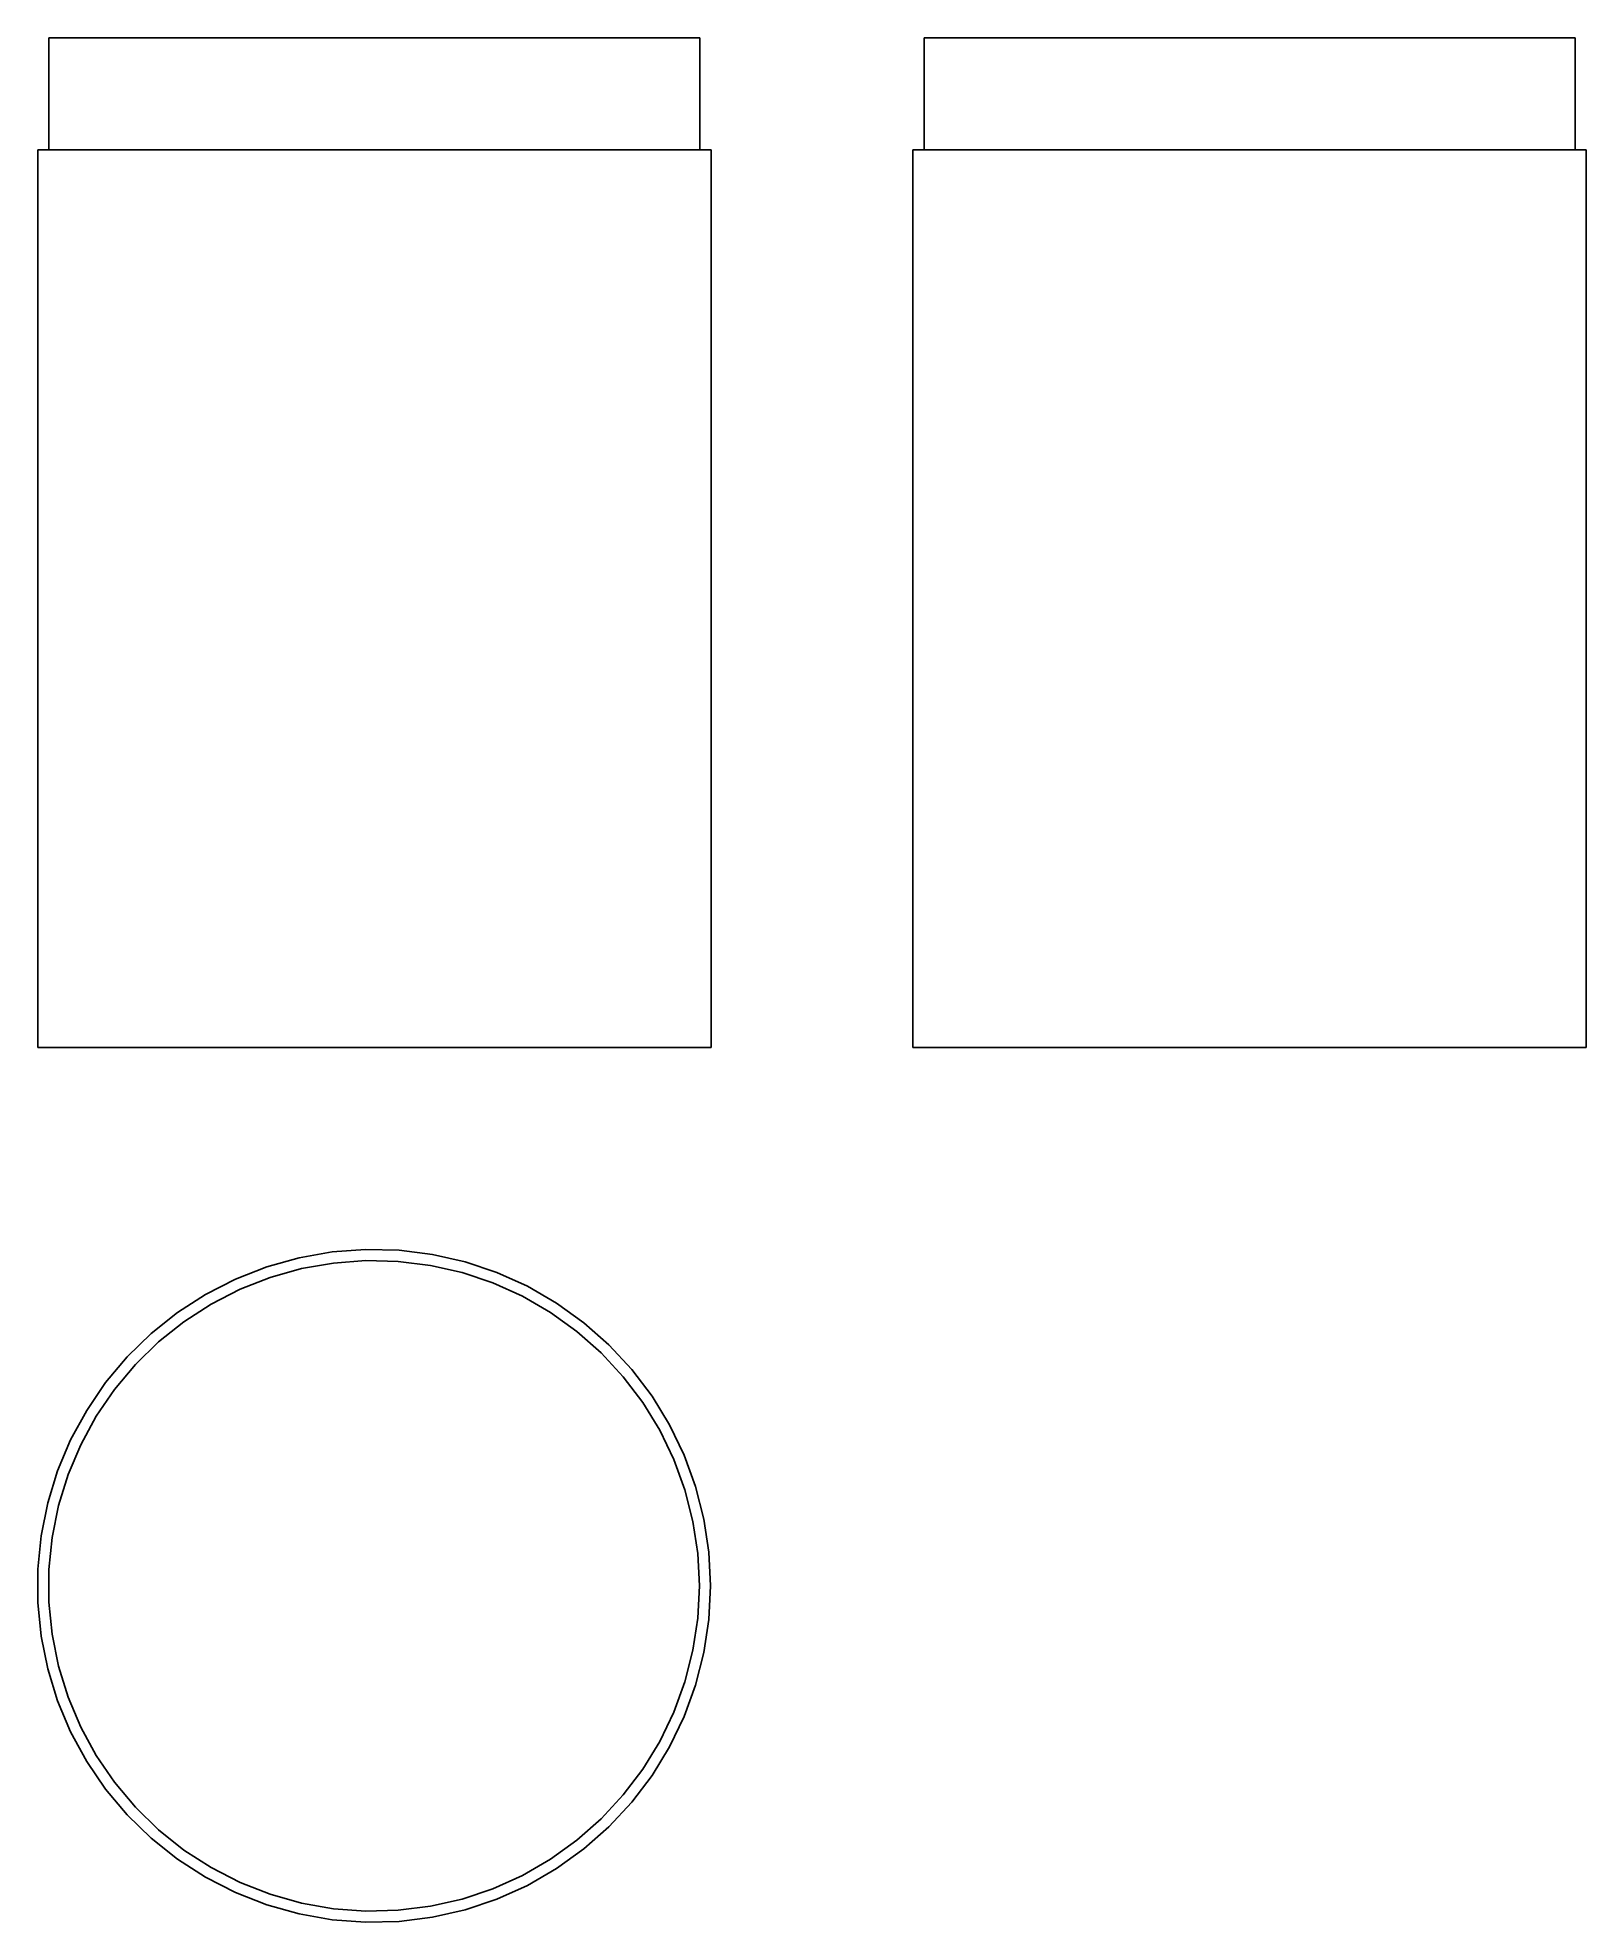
# Model space of a CAD drawing. Extents: x 0 to 1.15, y 0 to 1.4.
import ezdxf

# ---------------------------------------------------------------- set-up
doc = ezdxf.new("R2010")
doc.units = 0
doc.linetypes.add('HIDDEN', pattern=[0.037501, 0.025013, -0.012488])
for name, color, linetype in [('FRONT', 7, 'CONTINUOUS'), ('FRONT_HID', 7, 'HIDDEN'), ('LEFT', 7, 'CONTINUOUS'), ('LEFT_HID', 7, 'HIDDEN'), ('TOP', 7, 'CONTINUOUS')]:
    doc.layers.add(name, color=color, linetype=linetype)

msp = doc.modelspace()

# ---------------------------------------------------------------- linework, layer by layer
at = {"layer": 'FRONT'}
for p, q in [((0.491667, 1.399845), (0.008333, 1.399845)), ((0.008333, 1.399845), (0.008333, 1.316511)), ((0.491667, 1.316511), (0.491667, 1.399845)), ((0.5, 1.316511), (0, 1.316511)), ((0, 1.316511), (0, 0.649845)), ((0.5, 0.649845), (0.5, 1.316511)), ((0.5, 0.649845), (0, 0.649845))]:
    msp.add_line(p, q, dxfattribs=at)
at = {"layer": 'FRONT_HID', "linetype": 'HIDDEN'}
for p, q in [((0.491667, 1.316511), (0.008333, 1.316511)), ((0.008333, 1.316511), (0.491667, 1.316511)), ((0.031349, 0.649845), (0.016005, 0.649845)), ((0.016005, 0.649845), (0.031349, 0.649845)), ((0.046693, 0.649845), (0.031349, 0.649845)), ((0.031349, 0.649845), (0.046693, 0.649845)), ((0.062037, 0.649845), (0.046693, 0.649845)), ((0.046693, 0.649845), (0.062037, 0.649845)), ((0.077381, 0.649845), (0.062037, 0.649845)), ((0.062037, 0.649845), (0.077381, 0.649845)), ((0.092725, 0.649845), (0.077381, 0.649845)), ((0.077381, 0.649845), (0.092725, 0.649845)), ((0.108069, 0.649845), (0.092725, 0.649845)), ((0.092725, 0.649845), (0.108069, 0.649845)), ((0.123413, 0.649845), (0.108069, 0.649845)), ((0.108069, 0.649845), (0.123413, 0.649845)), ((0.138757, 0.649845), (0.123413, 0.649845)), ((0.123413, 0.649845), (0.138757, 0.649845)), ((0.154101, 0.649845), (0.138757, 0.649845)), ((0.138757, 0.649845), (0.154101, 0.649845)), ((0.169444, 0.649845), (0.154101, 0.649845)), ((0.154101, 0.649845), (0.169444, 0.649845)), ((0.184788, 0.649845), (0.169444, 0.649845)), ((0.169444, 0.649845), (0.184788, 0.649845)), ((0.200132, 0.649845), (0.184788, 0.649845)), ((0.184788, 0.649845), (0.200132, 0.649845)), ((0.215476, 0.649845), (0.200132, 0.649845)), ((0.200132, 0.649845), (0.215476, 0.649845)), ((0.23082, 0.649845), (0.215476, 0.649845)), ((0.215476, 0.649845), (0.23082, 0.649845)), ((0.246164, 0.649845), (0.23082, 0.649845)), ((0.23082, 0.649845), (0.246164, 0.649845)), ((0.261508, 0.649845), (0.246164, 0.649845)), ((0.246164, 0.649845), (0.261508, 0.649845)), ((0.276852, 0.649845), (0.261508, 0.649845)), ((0.261508, 0.649845), (0.276852, 0.649845)), ((0.292196, 0.649845), (0.276852, 0.649845)), ((0.276852, 0.649845), (0.292196, 0.649845)), ((0.30754, 0.649845), (0.292196, 0.649845)), ((0.292196, 0.649845), (0.30754, 0.649845)), ((0.322884, 0.649845), (0.30754, 0.649845)), ((0.30754, 0.649845), (0.322884, 0.649845)), ((0.338228, 0.649845), (0.322884, 0.649845)), ((0.322884, 0.649845), (0.338228, 0.649845)), ((0.353571, 0.649845), (0.338228, 0.649845)), ((0.338228, 0.649845), (0.353571, 0.649845)), ((0.368915, 0.649845), (0.353571, 0.649845)), ((0.353571, 0.649845), (0.368915, 0.649845)), ((0.384259, 0.649845), (0.368915, 0.649845)), ((0.368915, 0.649845), (0.384259, 0.649845)), ((0.399603, 0.649845), (0.384259, 0.649845)), ((0.384259, 0.649845), (0.399603, 0.649845)), ((0.414947, 0.649845), (0.399603, 0.649845)), ((0.399603, 0.649845), (0.414947, 0.649845)), ((0.430291, 0.649845), (0.414947, 0.649845)), ((0.414947, 0.649845), (0.430291, 0.649845)), ((0.445635, 0.649845), (0.430291, 0.649845)), ((0.430291, 0.649845), (0.445635, 0.649845)), ((0.460979, 0.649845), (0.445635, 0.649845)), ((0.445635, 0.649845), (0.460979, 0.649845)), ((0.476323, 0.649845), (0.460979, 0.649845)), ((0.460979, 0.649845), (0.476323, 0.649845)), ((0.491667, 0.649845), (0.476323, 0.649845)), ((0.476323, 0.649845), (0.491667, 0.649845))]:
    msp.add_line(p, q, dxfattribs=at)
at = {"layer": 'LEFT'}
for p, q in [((0.658333, 1.399845), (1.141667, 1.399845)), ((0.658333, 1.399845), (0.658333, 1.316511)), ((1.141667, 1.399845), (1.141667, 1.316511)), ((0.65, 1.316511), (1.15, 1.316511)), ((0.65, 1.316511), (0.65, 0.649845)), ((1.15, 1.316511), (1.15, 0.649845)), ((0.65, 0.649845), (1.15, 0.649845))]:
    msp.add_line(p, q, dxfattribs=at)
at = {"layer": 'LEFT_HID', "linetype": 'HIDDEN'}
for p, q in [((0.9, 1.399845), (0.658333, 1.399845)), ((1.141667, 1.399845), (0.9, 1.399845)), ((0.9, 1.316511), (0.65, 1.316511)), ((1.141667, 1.316511), (0.658333, 1.316511)), ((0.658333, 1.316511), (0.9, 1.316511)), ((1.15, 1.316511), (0.9, 1.316511)), ((0.9, 1.316511), (1.141667, 1.316511)), ((0.9, 0.649845), (0.65, 0.649845)), ((0.675612, 0.649845), (0.668132, 0.649845)), ((0.668132, 0.649845), (0.683091, 0.649845)), ((0.690571, 0.649845), (0.675612, 0.649845)), ((0.683091, 0.649845), (0.698051, 0.649845)), ((0.70553, 0.649845), (0.690571, 0.649845)), ((0.698051, 0.649845), (0.71301, 0.649845)), ((0.720489, 0.649845), (0.70553, 0.649845)), ((0.71301, 0.649845), (0.727969, 0.649845)), ((0.735449, 0.649845), (0.720489, 0.649845)), ((0.727969, 0.649845), (0.742928, 0.649845)), ((0.750408, 0.649845), (0.735449, 0.649845)), ((0.742928, 0.649845), (0.757887, 0.649845)), ((0.765367, 0.649845), (0.750408, 0.649845)), ((0.757887, 0.649845), (0.772847, 0.649845)), ((0.780326, 0.649845), (0.765367, 0.649845)), ((0.772847, 0.649845), (0.787806, 0.649845)), ((0.795286, 0.649845), (0.780326, 0.649845)), ((0.787806, 0.649845), (0.802765, 0.649845)), ((0.810245, 0.649845), (0.795286, 0.649845)), ((0.802765, 0.649845), (0.817724, 0.649845)), ((0.825204, 0.649845), (0.810245, 0.649845)), ((0.817724, 0.649845), (0.832684, 0.649845)), ((0.840163, 0.649845), (0.825204, 0.649845)), ((0.832684, 0.649845), (0.847643, 0.649845)), ((0.855122, 0.649845), (0.840163, 0.649845)), ((0.847643, 0.649845), (0.862602, 0.649845)), ((0.870082, 0.649845), (0.855122, 0.649845)), ((0.862602, 0.649845), (0.877561, 0.649845)), ((0.885041, 0.649845), (0.870082, 0.649845)), ((0.877561, 0.649845), (0.89252, 0.649845)), ((0.9, 0.649845), (0.885041, 0.649845)), ((0.89252, 0.649845), (0.90748, 0.649845)), ((1.15, 0.649845), (0.9, 0.649845)), ((0.914959, 0.649845), (0.9, 0.649845)), ((0.90748, 0.649845), (0.922439, 0.649845)), ((0.929918, 0.649845), (0.914959, 0.649845)), ((0.922439, 0.649845), (0.937398, 0.649845)), ((0.944878, 0.649845), (0.929918, 0.649845)), ((0.937398, 0.649845), (0.952357, 0.649845)), ((0.959837, 0.649845), (0.944878, 0.649845)), ((0.952357, 0.649845), (0.967316, 0.649845)), ((0.974796, 0.649845), (0.959837, 0.649845)), ((0.967316, 0.649845), (0.982276, 0.649845)), ((0.989755, 0.649845), (0.974796, 0.649845)), ((0.982276, 0.649845), (0.997235, 0.649845)), ((1.004714, 0.649845), (0.989755, 0.649845)), ((0.997235, 0.649845), (1.012194, 0.649845)), ((1.019674, 0.649845), (1.004714, 0.649845)), ((1.012194, 0.649845), (1.027153, 0.649845)), ((1.034633, 0.649845), (1.019674, 0.649845)), ((1.027153, 0.649845), (1.042113, 0.649845)), ((1.049592, 0.649845), (1.034633, 0.649845)), ((1.042113, 0.649845), (1.057072, 0.649845)), ((1.064551, 0.649845), (1.049592, 0.649845)), ((1.057072, 0.649845), (1.072031, 0.649845)), ((1.079511, 0.649845), (1.064551, 0.649845)), ((1.072031, 0.649845), (1.08699, 0.649845)), ((1.09447, 0.649845), (1.079511, 0.649845)), ((1.08699, 0.649845), (1.101949, 0.649845)), ((1.109429, 0.649845), (1.09447, 0.649845)), ((1.101949, 0.649845), (1.116909, 0.649845)), ((1.124388, 0.649845), (1.109429, 0.649845)), ((1.116909, 0.649845), (1.131868, 0.649845)), ((1.131868, 0.649845), (1.124388, 0.649845))]:
    msp.add_line(p, q, dxfattribs=at)
at = {"layer": 'TOP'}
for p, q in [((0.194059, 0.493654), (0.170068, 0.486904)), ((0.218603, 0.497982), (0.194059, 0.493654)), ((0.243457, 0.499845), (0.218603, 0.497982)), ((0.243664, 0.491514), (0.21964, 0.489713)), ((0.268372, 0.499223), (0.243457, 0.499845)), ((0.267749, 0.490913), (0.243664, 0.491514)), ((0.291654, 0.487918), (0.267749, 0.490913)), ((0.293101, 0.496124), (0.268372, 0.499223)), ((0.317399, 0.490578), (0.293101, 0.496124)), ((0.341024, 0.482641), (0.317399, 0.490578)), ((0.146867, 0.477799), (0.124689, 0.466429)), ((0.170068, 0.486904), (0.146867, 0.477799)), ((0.172722, 0.479005), (0.150295, 0.470203)), ((0.195913, 0.48553), (0.172722, 0.479005)), ((0.21964, 0.489713), (0.195913, 0.48553)), ((0.315142, 0.482556), (0.291654, 0.487918)), ((0.33798, 0.474883), (0.315142, 0.482556)), ((0.363742, 0.47239), (0.341024, 0.482641)), ((0.124689, 0.466429), (0.103753, 0.452907)), ((0.150295, 0.470203), (0.128856, 0.459212)), ((0.35994, 0.464975), (0.33798, 0.474883)), ((0.380805, 0.452929), (0.35994, 0.464975)), ((0.385326, 0.459929), (0.363742, 0.47239)), ((0.103753, 0.452907), (0.084268, 0.437368)), ((0.128856, 0.459212), (0.108618, 0.446141)), ((0.400366, 0.438865), (0.380805, 0.452929)), ((0.405562, 0.44538), (0.385326, 0.459929)), ((0.084268, 0.437368), (0.066426, 0.419965)), ((0.108618, 0.446141), (0.089782, 0.431119)), ((0.41843, 0.422923), (0.400366, 0.438865)), ((0.424248, 0.428889), (0.405562, 0.44538)), ((0.066426, 0.419965), (0.050406, 0.400873)), ((0.089782, 0.431119), (0.072535, 0.414297)), ((0.434817, 0.405263), (0.41843, 0.422923)), ((0.4412, 0.410619), (0.424248, 0.428889)), ((0.072535, 0.414297), (0.057049, 0.395842)), ((0.456249, 0.390752), (0.4412, 0.410619)), ((0.050406, 0.400873), (0.036367, 0.380281)), ((0.057049, 0.395842), (0.043477, 0.375936)), ((0.449364, 0.386058), (0.434817, 0.405263)), ((0.036367, 0.380281), (0.024447, 0.358393)), ((0.461926, 0.3655), (0.449364, 0.386058)), ((0.469245, 0.369486), (0.456249, 0.390752)), ((0.043477, 0.375936), (0.031955, 0.354778)), ((0.472379, 0.343794), (0.461926, 0.3655)), ((0.480058, 0.347031), (0.469245, 0.369486)), ((0.024447, 0.358393), (0.014766, 0.335427)), ((0.031955, 0.354778), (0.022597, 0.332577)), ((0.480619, 0.321155), (0.472379, 0.343794)), ((0.488582, 0.323611), (0.480058, 0.347031)), ((0.014766, 0.335427), (0.00742, 0.311612)), ((0.022597, 0.332577), (0.015496, 0.309555)), ((0.494732, 0.299459), (0.488582, 0.323611)), ((0.00742, 0.311612), (0.002482, 0.287183)), ((0.015496, 0.309555), (0.010722, 0.285941)), ((0.486564, 0.297808), (0.480619, 0.321155)), ((0.490155, 0.273985), (0.486564, 0.297808)), ((0.498447, 0.274814), (0.494732, 0.299459)), ((0.002482, 0.287183), (0, 0.262384)), ((0.010722, 0.285941), (0.008323, 0.261968)), ((0.491356, 0.249922), (0.490155, 0.273985)), ((0.499689, 0.249922), (0.498447, 0.274814)), ((0, 0.262384), (0, 0.237461)), ((0.008323, 0.261968), (0.008323, 0.237876)), ((0.490155, 0.22586), (0.491356, 0.249922)), ((0.498447, 0.22503), (0.499689, 0.249922)), ((0, 0.237461), (0.002482, 0.212662)), ((0.008323, 0.237876), (0.010722, 0.213904)), ((0.486564, 0.202037), (0.490155, 0.22586)), ((0.494732, 0.200386), (0.498447, 0.22503)), ((0.002482, 0.212662), (0.00742, 0.188233)), ((0.010722, 0.213904), (0.015496, 0.190289)), ((0.480619, 0.17869), (0.486564, 0.202037)), ((0.488582, 0.176234), (0.494732, 0.200386)), ((0.00742, 0.188233), (0.014766, 0.164417)), ((0.015496, 0.190289), (0.022597, 0.167267)), ((0.472379, 0.156051), (0.480619, 0.17869)), ((0.480058, 0.152814), (0.488582, 0.176234)), ((0.014766, 0.164417), (0.024447, 0.141451)), ((0.022597, 0.167267), (0.031955, 0.145067)), ((0.461926, 0.134344), (0.472379, 0.156051)), ((0.024447, 0.141451), (0.036367, 0.119563)), ((0.031955, 0.145067), (0.043477, 0.123909)), ((0.469245, 0.130359), (0.480058, 0.152814)), ((0.449364, 0.113787), (0.461926, 0.134344)), ((0.456249, 0.109092), (0.469245, 0.130359)), ((0.036367, 0.119563), (0.050406, 0.098971)), ((0.043477, 0.123909), (0.057049, 0.104003)), ((0.434817, 0.094582), (0.449364, 0.113787)), ((0.050406, 0.098971), (0.066426, 0.079879)), ((0.057049, 0.104003), (0.072535, 0.085547)), ((0.4412, 0.089225), (0.456249, 0.109092)), ((0.072535, 0.085547), (0.089782, 0.068725)), ((0.41843, 0.076921), (0.434817, 0.094582)), ((0.424248, 0.070956), (0.4412, 0.089225)), ((0.066426, 0.079879), (0.084268, 0.062477)), ((0.400366, 0.06098), (0.41843, 0.076921)), ((0.405562, 0.054464), (0.424248, 0.070956)), ((0.084268, 0.062477), (0.103753, 0.046938)), ((0.089782, 0.068725), (0.108618, 0.053704)), ((0.380805, 0.046916), (0.400366, 0.06098)), ((0.103753, 0.046938), (0.124689, 0.033416)), ((0.108618, 0.053704), (0.128856, 0.040633)), ((0.35994, 0.03487), (0.380805, 0.046916)), ((0.385326, 0.039916), (0.405562, 0.054464)), ((0.124689, 0.033416), (0.146867, 0.022046)), ((0.128856, 0.040633), (0.150295, 0.029642)), ((0.150295, 0.029642), (0.172722, 0.02084)), ((0.33798, 0.024961), (0.35994, 0.03487)), ((0.363742, 0.027454), (0.385326, 0.039916)), ((0.146867, 0.022046), (0.170068, 0.01294)), ((0.172722, 0.02084), (0.195913, 0.014315)), ((0.195913, 0.014315), (0.21964, 0.010131)), ((0.291654, 0.011927), (0.315142, 0.017288)), ((0.315142, 0.017288), (0.33798, 0.024961)), ((0.317399, 0.009266), (0.341024, 0.017204)), ((0.341024, 0.017204), (0.363742, 0.027454)), ((0.170068, 0.01294), (0.194059, 0.00619)), ((0.194059, 0.00619), (0.218603, 0.001862)), ((0.218603, 0.001862), (0.243457, 0)), ((0.21964, 0.010131), (0.243664, 0.008331)), ((0.243457, 0), (0.268372, 0.000621)), ((0.243664, 0.008331), (0.267749, 0.008931)), ((0.267749, 0.008931), (0.291654, 0.011927)), ((0.268372, 0.000621), (0.293101, 0.00372)), ((0.293101, 0.00372), (0.317399, 0.009266))]:
    msp.add_line(p, q, dxfattribs=at)

doc.saveas('drawing.dxf')
